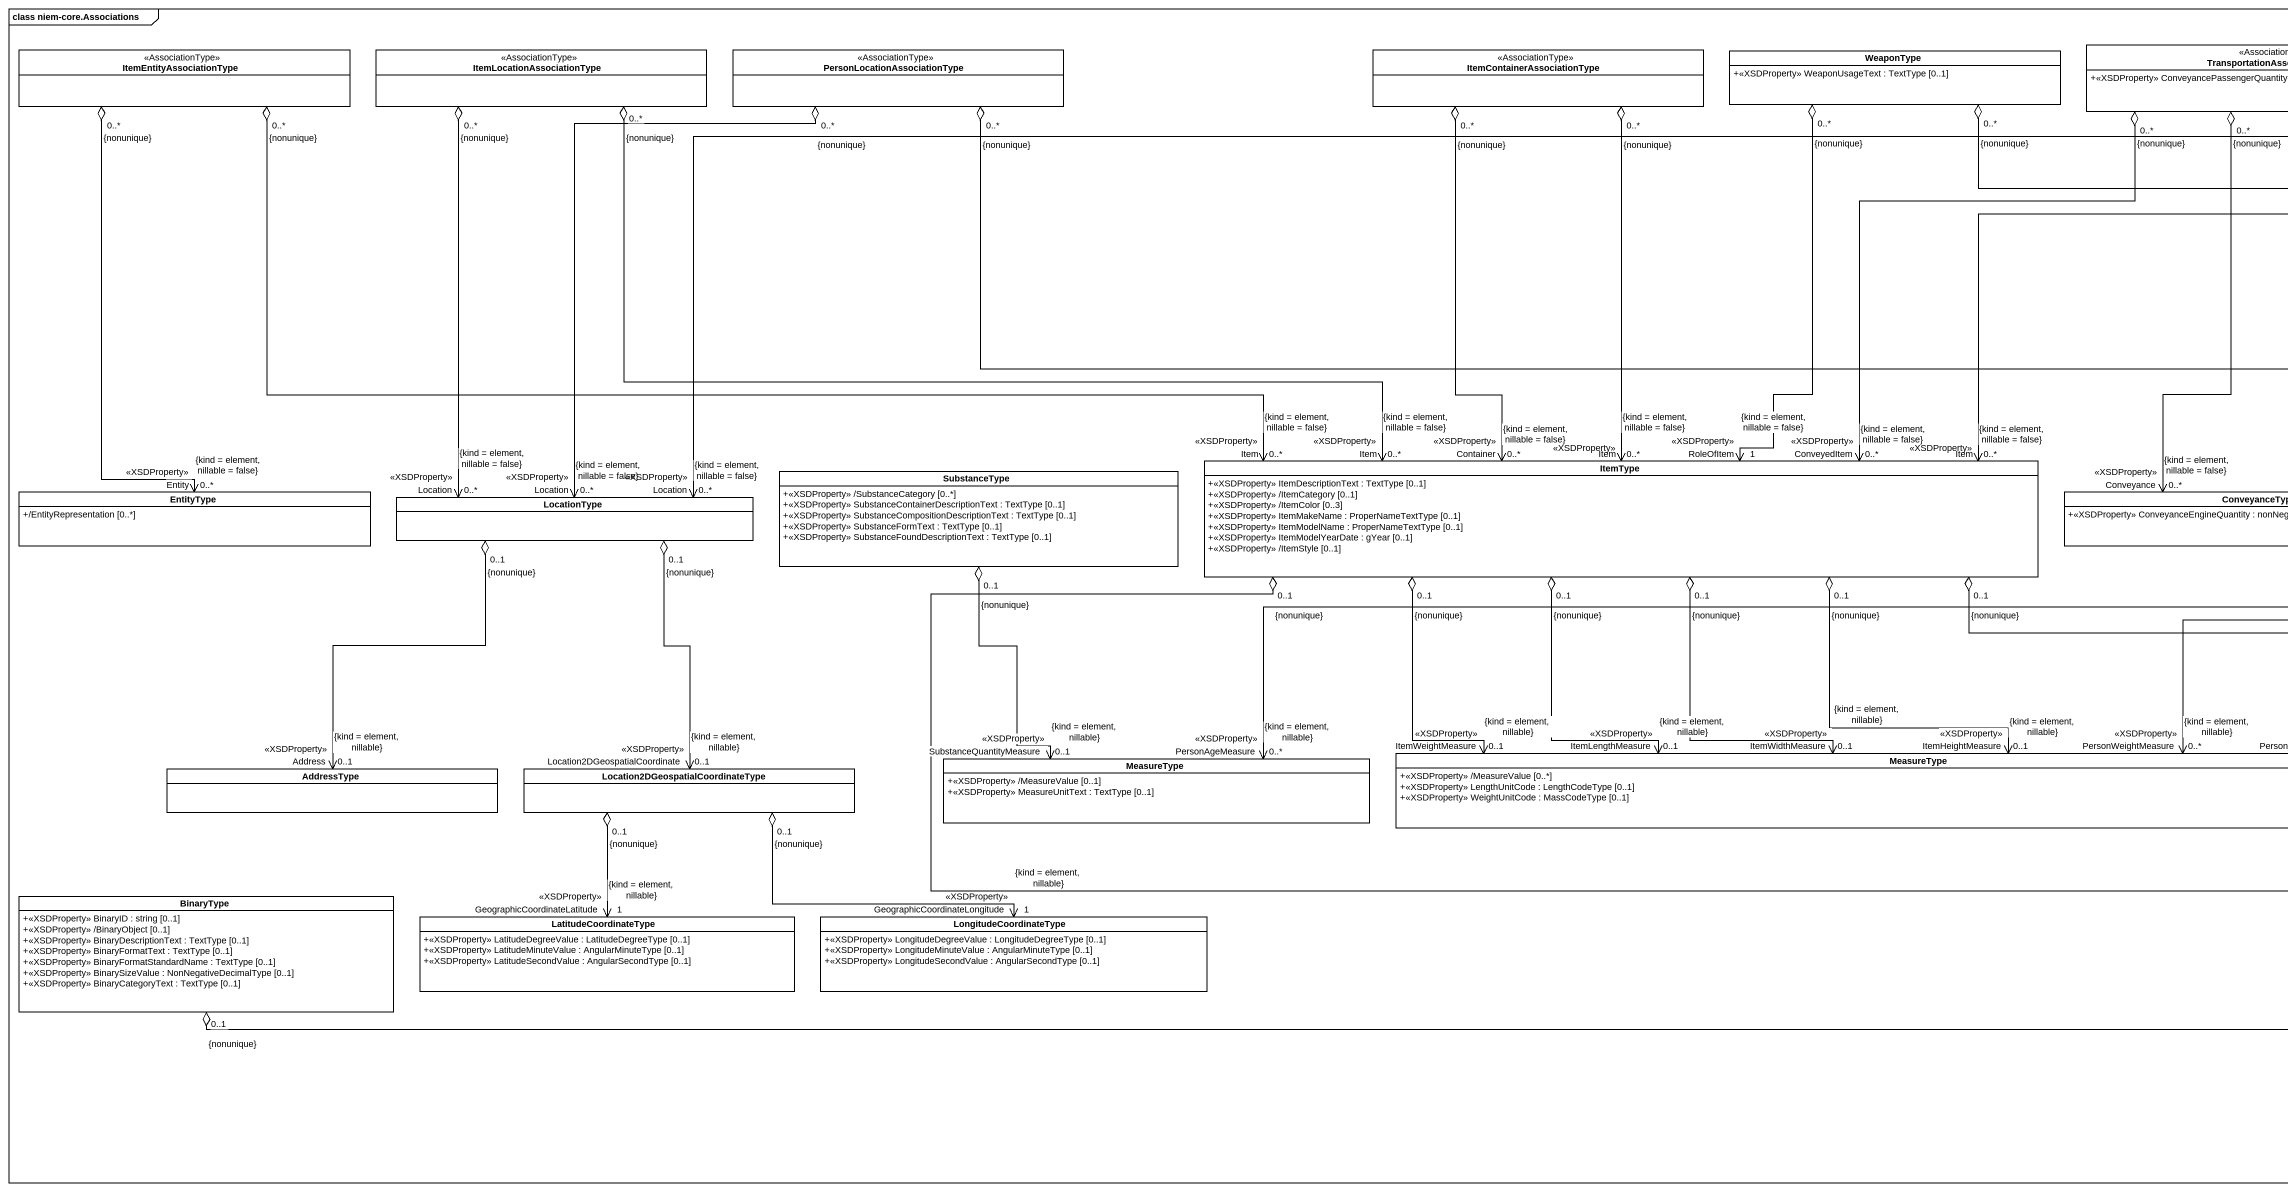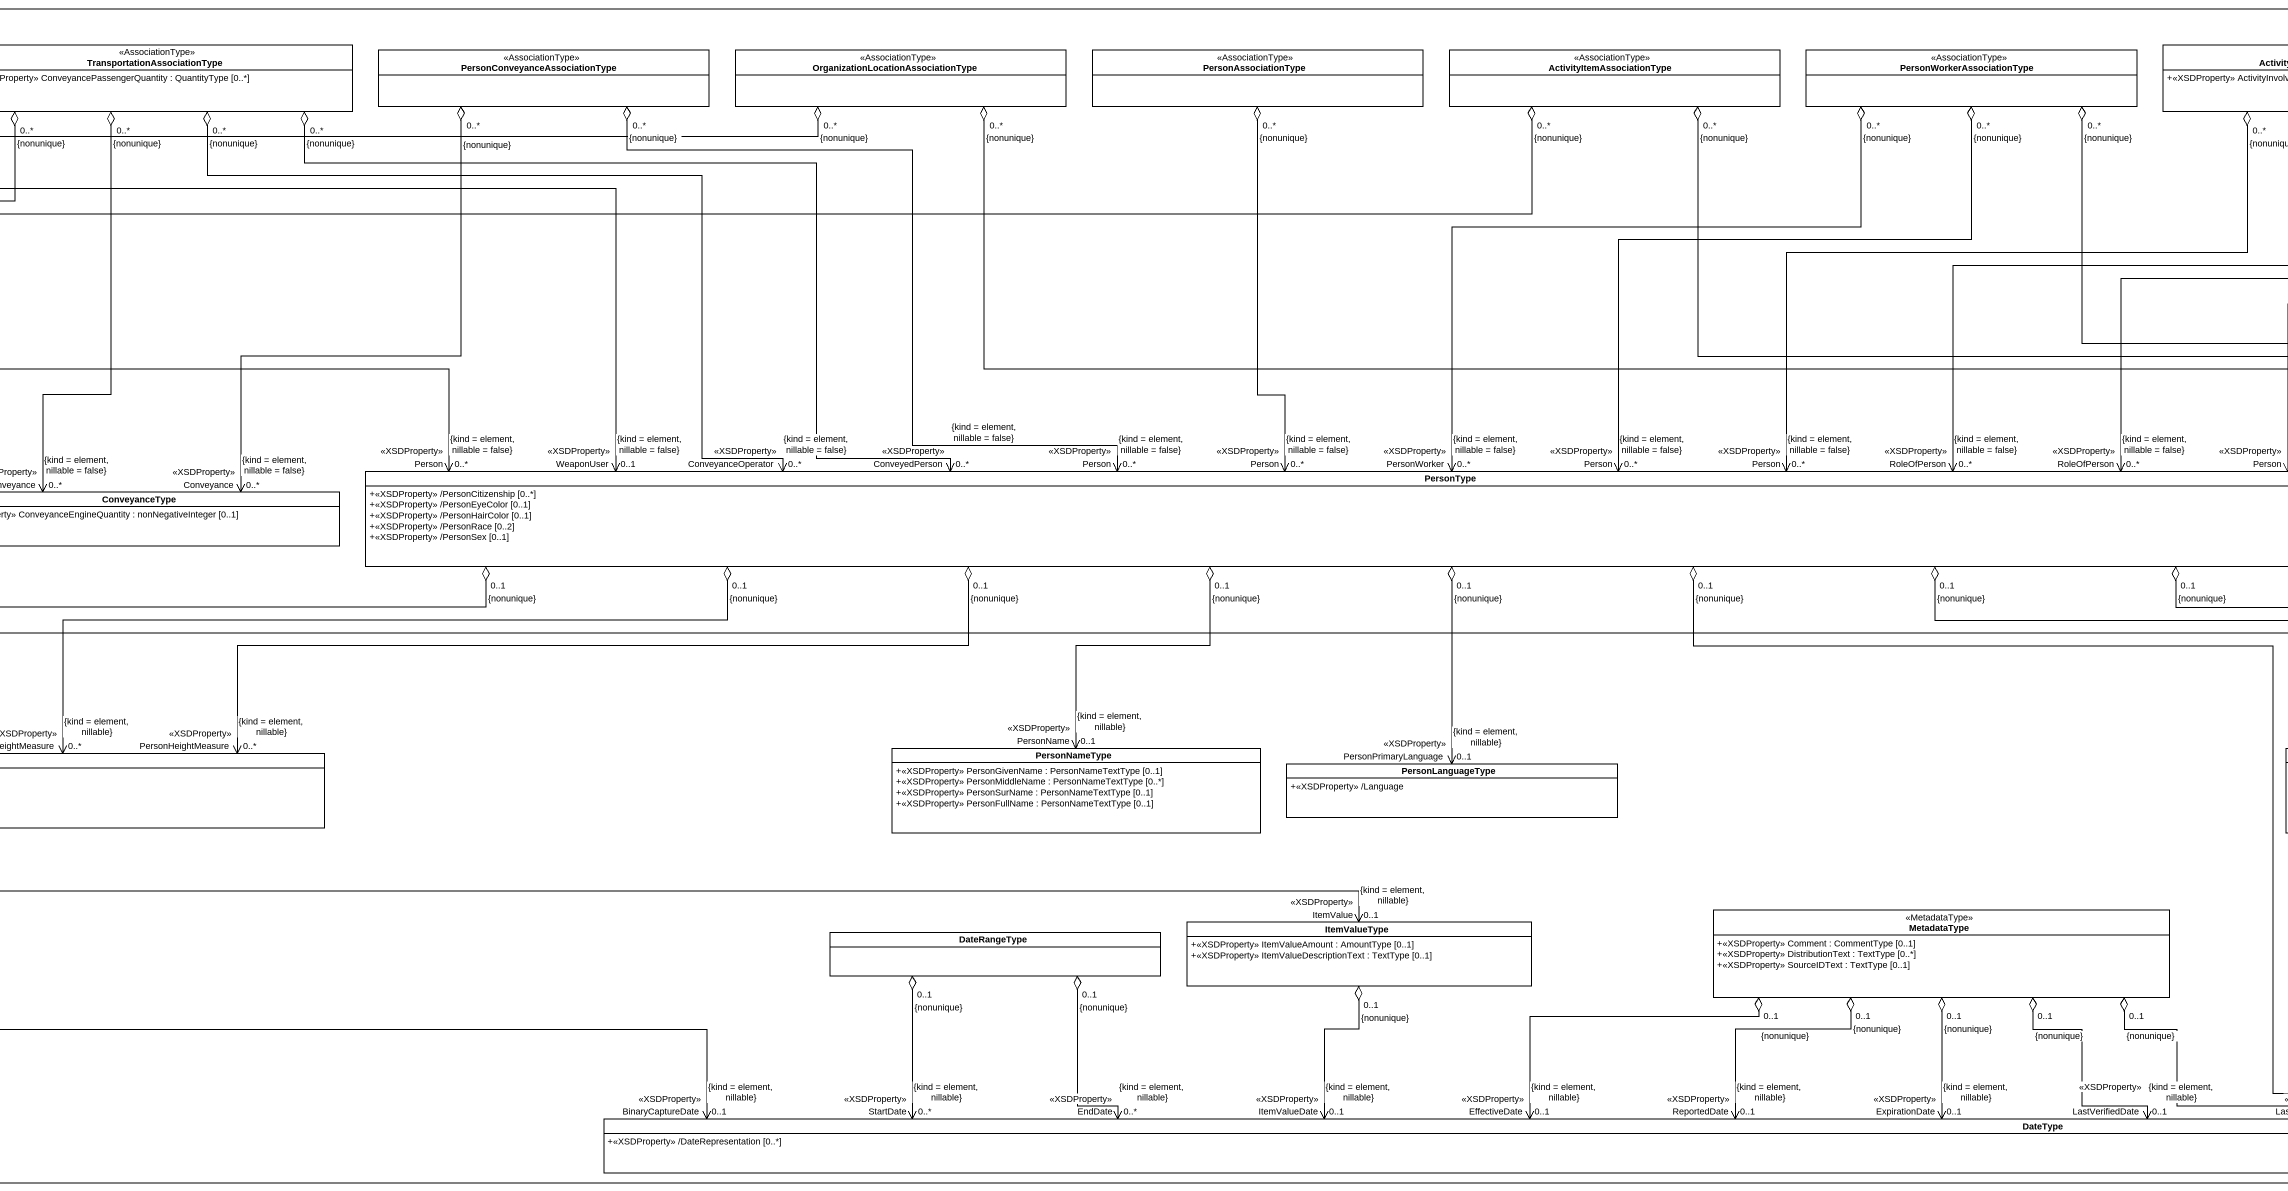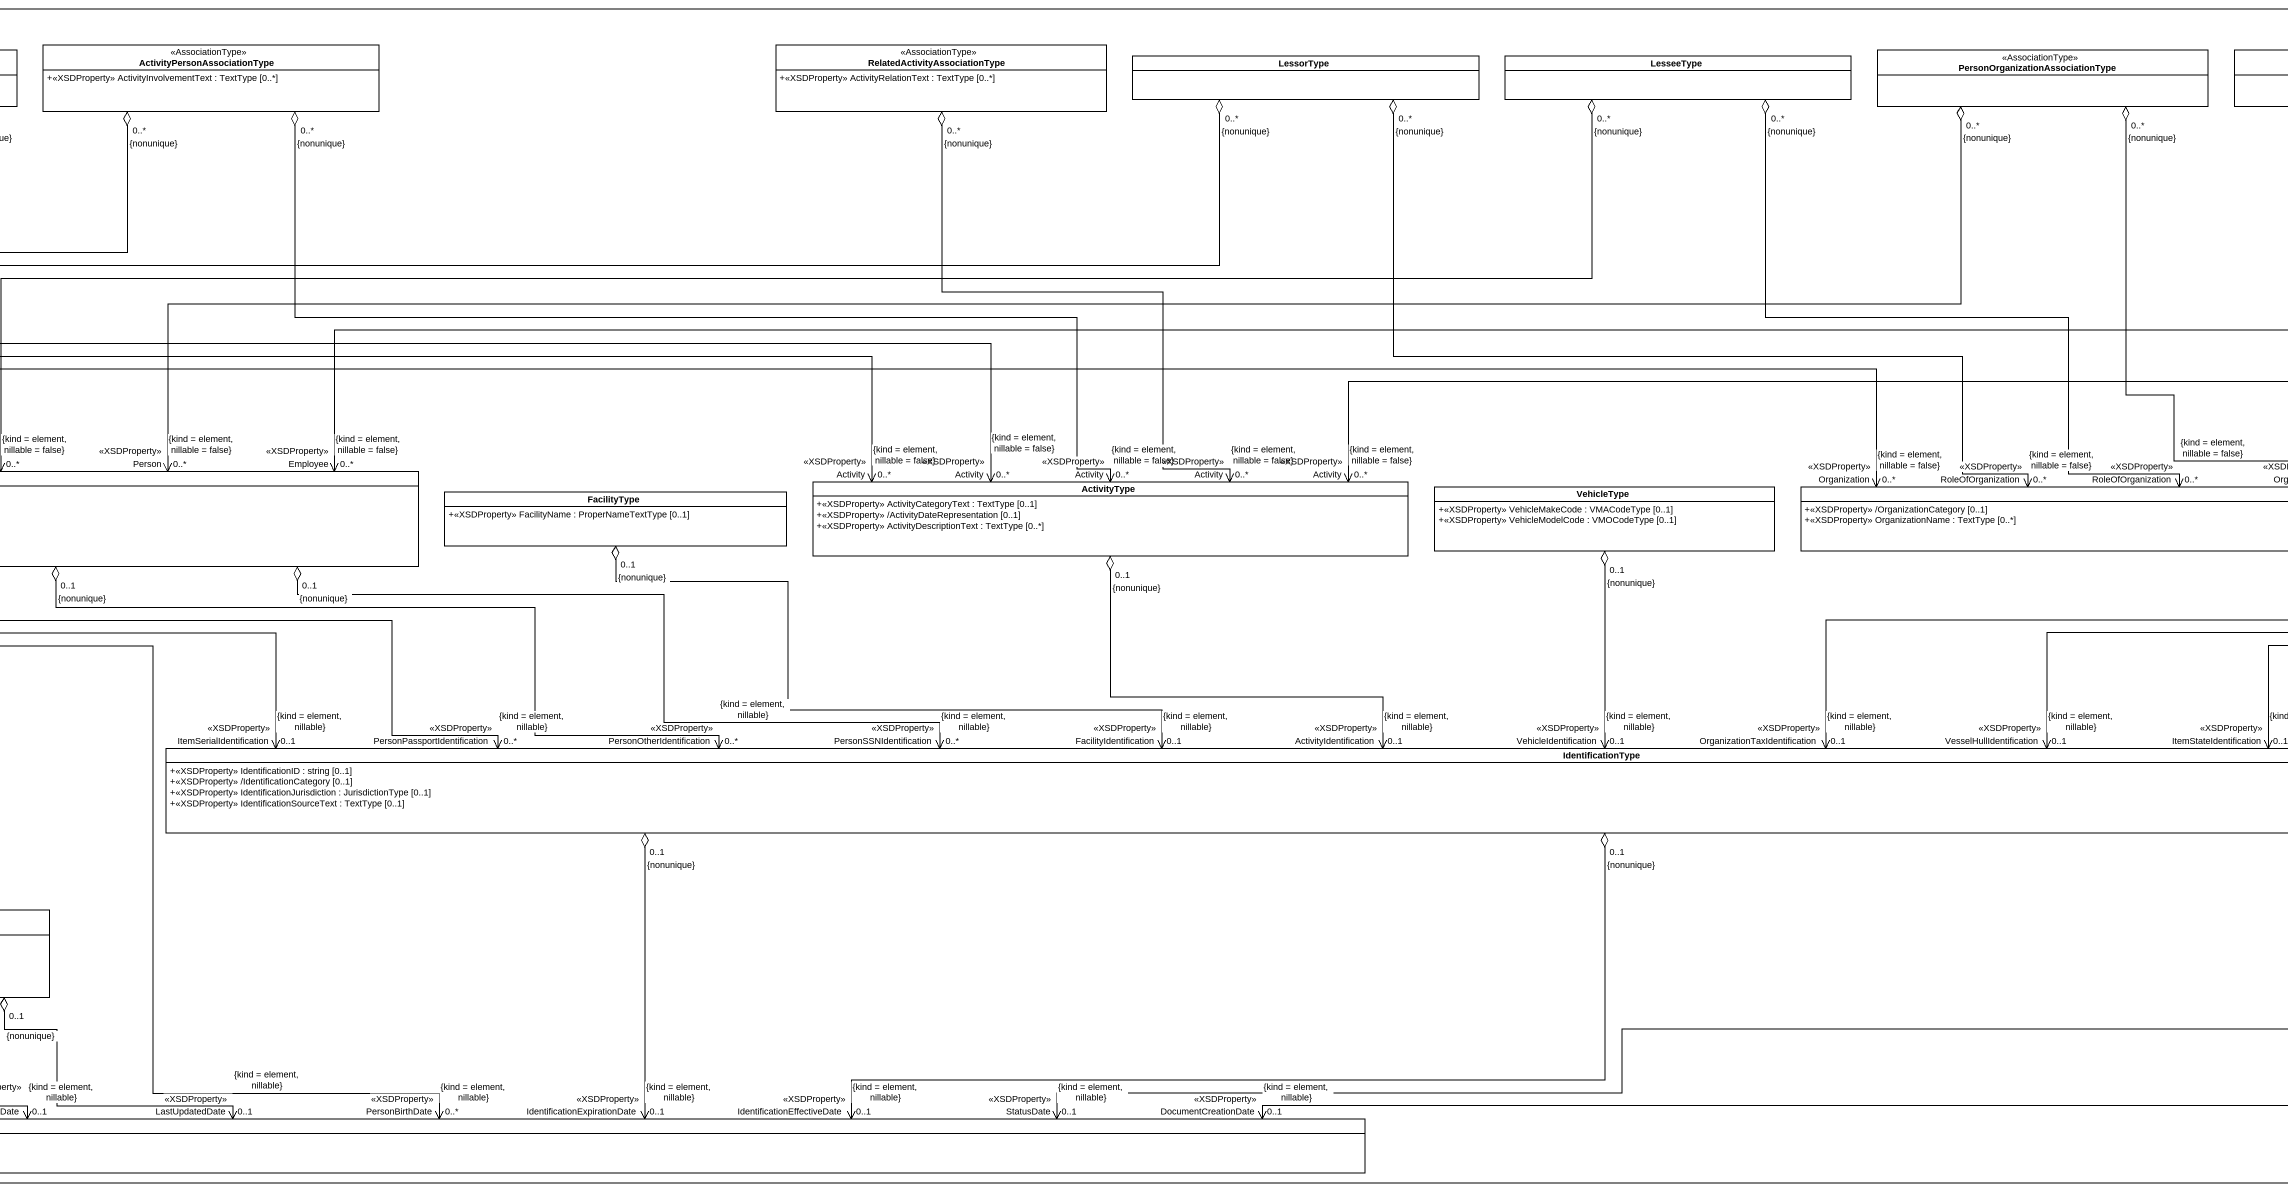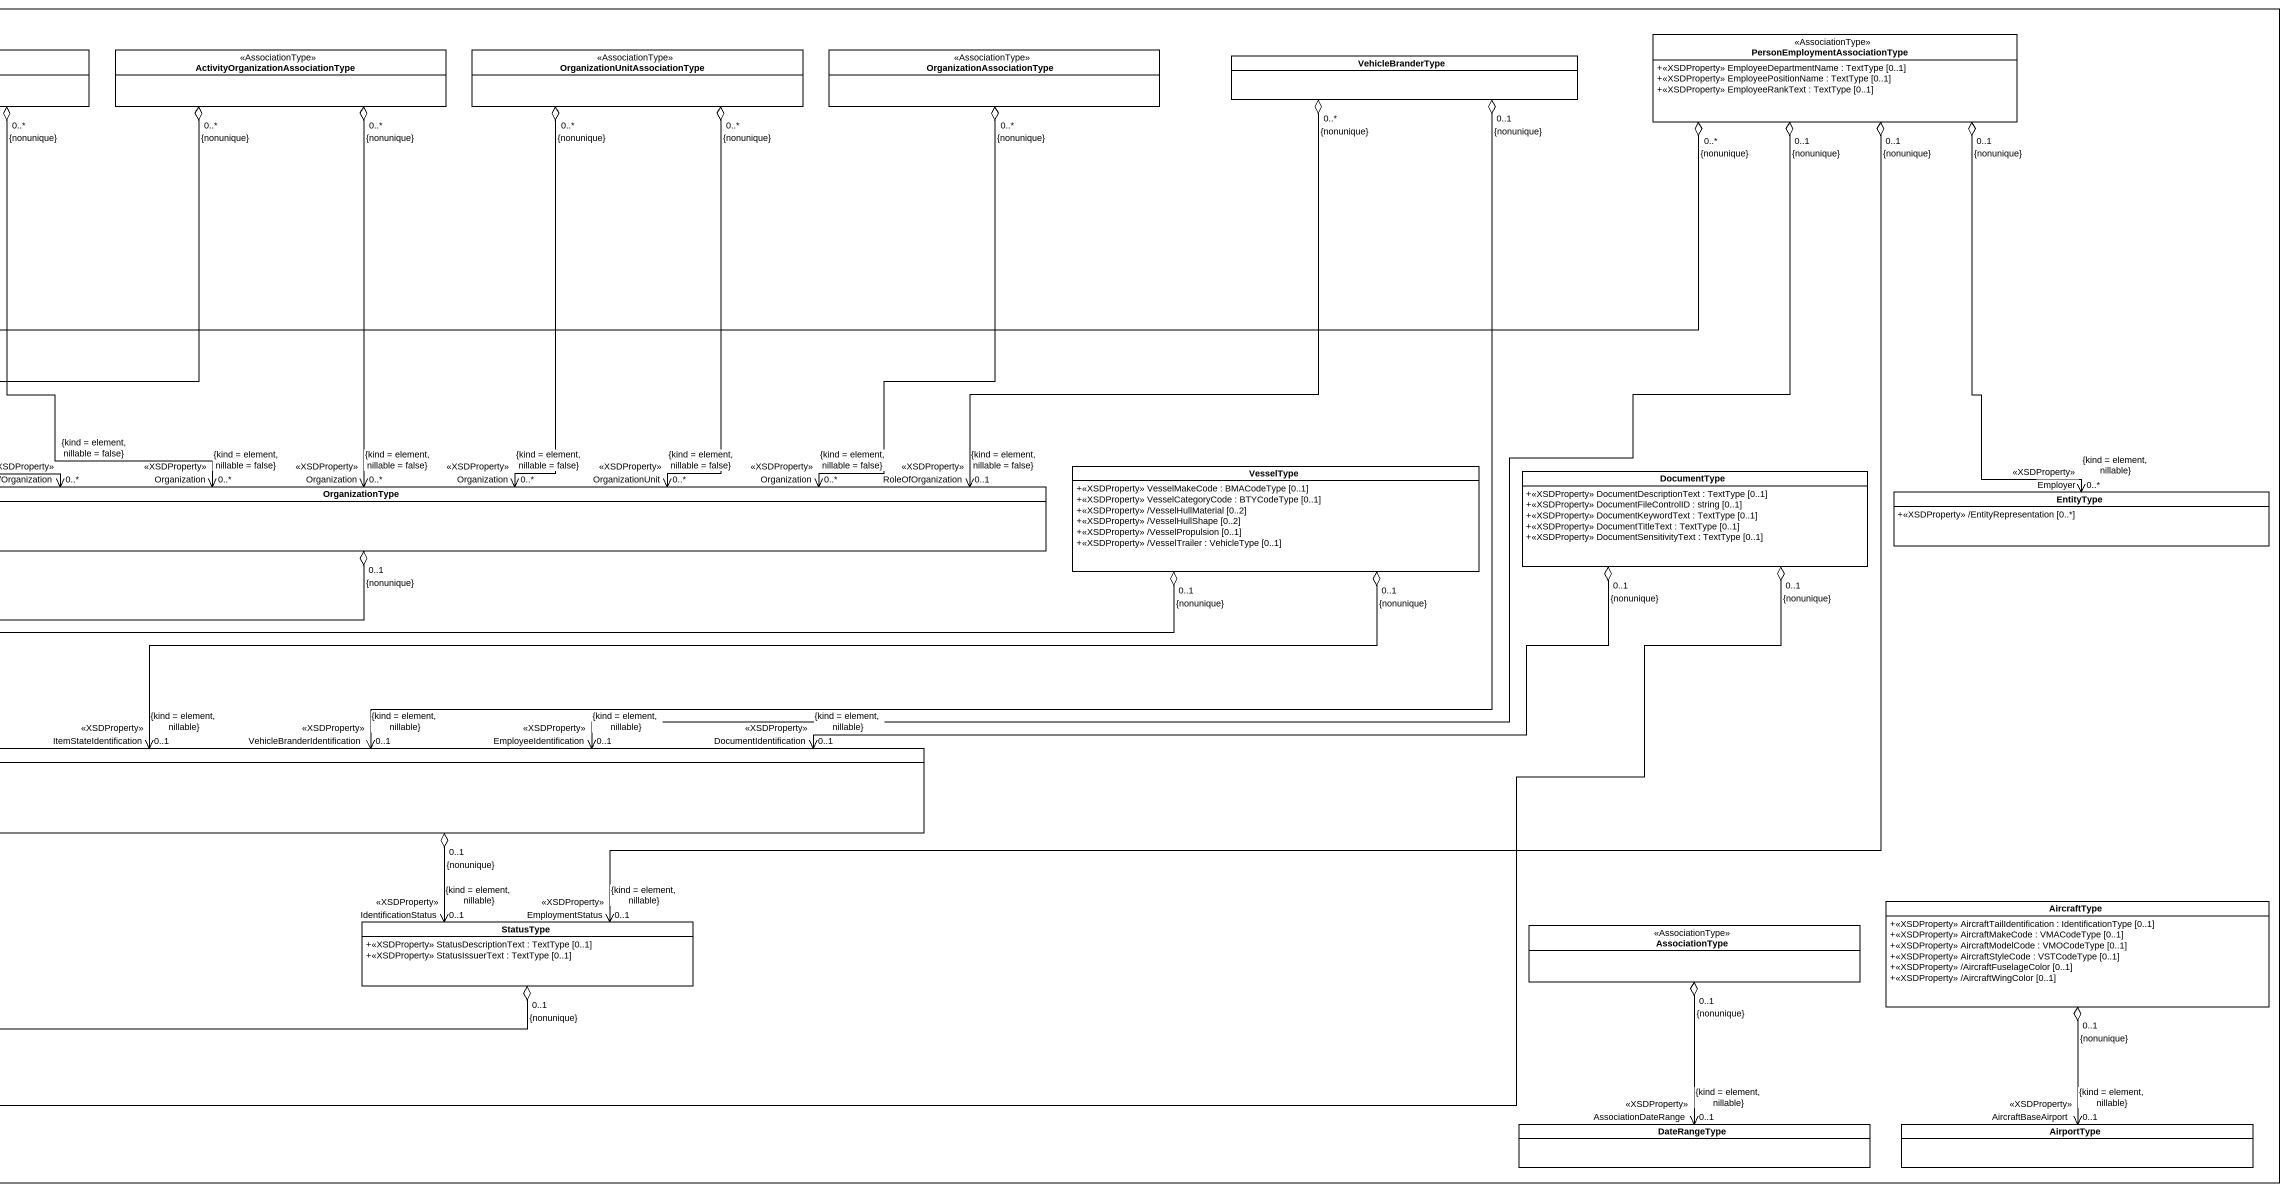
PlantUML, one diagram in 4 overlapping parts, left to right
@startuml
mainframe class niem-core.Associations
hide circle
hide empty members
skinparam classAttributeIconSize 0
class "PersonEmploymentAssociationType" as PersonEmploymentAssociationT <<AssociationType>> {
  +<<XSDProperty>> EmployeeDepartmentName : TextType [0..1]
  +<<XSDProperty>> EmployeePositionName : TextType [0..1]
  +<<XSDProperty>> EmployeeRankText : TextType [0..1]
}
class ItemEntityAssociationType <<AssociationType>>
class ItemLocationAssociationType <<AssociationType>>
class "PersonLocationAssociationType" as PersonLocationAssociationTyp <<AssociationType>>
class ItemContainerAssociationType <<AssociationType>>
class WeaponType {
  +<<XSDProperty>> WeaponUsageText : TextType [0..1]
}
class "TransportationAssociationType" as TransportationAssociationTyp <<AssociationType>> {
  +<<XSDProperty>> ConveyancePassengerQuantity : QuantityType [0..*]
}
class "PersonConveyanceAssociationType" as PersonConveyanceAssociationT <<AssociationType>>
class "OrganizationLocationAssociationType" as OrganizationLocationAssociat <<AssociationType>>
class PersonAssociationType <<AssociationType>>
class ActivityItemAssociationType <<AssociationType>>
class PersonWorkerAssociationType <<AssociationType>>
class "ActivityPersonAssociationType" as ActivityPersonAssociationTyp <<AssociationType>> {
  +<<XSDProperty>> ActivityInvolvementText : TextType [0..*]
}
class "RelatedActivityAssociationType" as RelatedActivityAssociationTy <<AssociationType>> {
  +<<XSDProperty>> ActivityRelationText : TextType [0..*]
}
class LessorType
class LesseeType
class "PersonOrganizationAssociationType" as PersonOrganizationAssociatio <<AssociationType>>
class "ActivityOrganizationAssociationType" as ActivityOrganizationAssociat <<AssociationType>>
class "OrganizationUnitAssociationType" as OrganizationUnitAssociationT <<AssociationType>>
class OrganizationAssociationType <<AssociationType>>
class VehicleBranderType
class ItemType {
  +<<XSDProperty>> ItemDescriptionText : TextType [0..1]
  +<<XSDProperty>> /ItemCategory [0..1]
  +<<XSDProperty>> /ItemColor [0..3]
  +<<XSDProperty>> ItemMakeName : ProperNameTextType [0..1]
  +<<XSDProperty>> ItemModelName : ProperNameTextType [0..1]
  +<<XSDProperty>> ItemModelYearDate : gYear [0..1]
  +<<XSDProperty>> /ItemStyle [0..1]
}
class VesselType {
  +<<XSDProperty>> VesselMakeCode : BMACodeType [0..1]
  +<<XSDProperty>> VesselCategoryCode : BTYCodeType [0..1]
  +<<XSDProperty>> /VesselHullMaterial [0..2]
  +<<XSDProperty>> /VesselHullShape [0..2]
  +<<XSDProperty>> /VesselPropulsion [0..1]
  +<<XSDProperty>> /VesselTrailer : VehicleType [0..1]
}
class EntityType {
  +/EntityRepresentation [0..*]
}
class LocationType
class SubstanceType {
  +<<XSDProperty>> /SubstanceCategory [0..*]
  +<<XSDProperty>> SubstanceContainerDescriptionText : TextType [0..1]
  +<<XSDProperty>> SubstanceCompositionDescriptionText : TextType [0..1]
  +<<XSDProperty>> SubstanceFormText : TextType [0..1]
  +<<XSDProperty>> SubstanceFoundDescriptionText : TextType [0..1]
}
class ConveyanceType {
  +<<XSDProperty>> ConveyanceEngineQuantity : nonNegativeInteger [0..1]
}
class PersonType {
  +<<XSDProperty>> /PersonCitizenship [0..*]
  +<<XSDProperty>> /PersonEyeColor [0..1]
  +<<XSDProperty>> /PersonHairColor [0..1]
  +<<XSDProperty>> /PersonRace [0..2]
  +<<XSDProperty>> /PersonSex [0..1]
}
class FacilityType {
  +<<XSDProperty>> FacilityName : ProperNameTextType [0..1]
}
class ActivityType {
  +<<XSDProperty>> ActivityCategoryText : TextType [0..1]
  +<<XSDProperty>> /ActivityDateRepresentation [0..1]
  +<<XSDProperty>> ActivityDescriptionText : TextType [0..*]
}
class VehicleType {
  +<<XSDProperty>> VehicleMakeCode : VMACodeType [0..1]
  +<<XSDProperty>> VehicleModelCode : VMOCodeType [0..1]
}
class OrganizationType {
  +<<XSDProperty>> /OrganizationCategory [0..1]
  +<<XSDProperty>> OrganizationName : TextType [0..*]
}
class DocumentType {
  +<<XSDProperty>> DocumentDescriptionText : TextType [0..1]
  +<<XSDProperty>> DocumentFileControlID : string [0..1]
  +<<XSDProperty>> DocumentKeywordText : TextType [0..1]
  +<<XSDProperty>> DocumentTitleText : TextType [0..1]
  +<<XSDProperty>> DocumentSensitivityText : TextType [0..1]
}
class "EntityType" as EntityType_2 {
  +<<XSDProperty>> /EntityRepresentation [0..*]
}
class AddressType
class "Location2DGeospatialCoordinateType" as Location2DGeospatialCoordina
class MeasureType {
  +<<XSDProperty>> /MeasureValue [0..1]
  +<<XSDProperty>> MeasureUnitText : TextType [0..1]
}
class "MeasureType" as MeasureType_2 {
  +<<XSDProperty>> /MeasureValue [0..*]
  +<<XSDProperty>> LengthUnitCode : LengthCodeType [0..1]
  +<<XSDProperty>> WeightUnitCode : MassCodeType [0..1]
}
class PersonNameType {
  +<<XSDProperty>> PersonGivenName : PersonNameTextType [0..1]
  +<<XSDProperty>> PersonMiddleName : PersonNameTextType [0..*]
  +<<XSDProperty>> PersonSurName : PersonNameTextType [0..1]
  +<<XSDProperty>> PersonFullName : PersonNameTextType [0..1]
}
class PersonLanguageType {
  +<<XSDProperty>> /Language
}
class IdentificationType {
  +<<XSDProperty>> IdentificationID : string [0..1]
  +<<XSDProperty>> /IdentificationCategory [0..1]
  +<<XSDProperty>> IdentificationJurisdiction : JurisdictionType [0..1]
  +<<XSDProperty>> IdentificationSourceText : TextType [0..1]
}
class BinaryType {
  +<<XSDProperty>> BinaryID : string [0..1]
  +<<XSDProperty>> /BinaryObject [0..1]
  +<<XSDProperty>> BinaryDescriptionText : TextType [0..1]
  +<<XSDProperty>> BinaryFormatText : TextType [0..1]
  +<<XSDProperty>> BinaryFormatStandardName : TextType [0..1]
  +<<XSDProperty>> BinarySizeValue : NonNegativeDecimalType [0..1]
  +<<XSDProperty>> BinaryCategoryText : TextType [0..1]
}
class LatitudeCoordinateType {
  +<<XSDProperty>> LatitudeDegreeValue : LatitudeDegreeType [0..1]
  +<<XSDProperty>> LatitudeMinuteValue : AngularMinuteType [0..1]
  +<<XSDProperty>> LatitudeSecondValue : AngularSecondType [0..1]
}
class LongitudeCoordinateType {
  +<<XSDProperty>> LongitudeDegreeValue : LongitudeDegreeType [0..1]
  +<<XSDProperty>> LongitudeMinuteValue : AngularMinuteType [0..1]
  +<<XSDProperty>> LongitudeSecondValue : AngularSecondType [0..1]
}
class DateRangeType
class ItemValueType {
  +<<XSDProperty>> ItemValueAmount : AmountType [0..1]
  +<<XSDProperty>> ItemValueDescriptionText : TextType [0..1]
}
class MetadataType <<MetadataType>> {
  +<<XSDProperty>> Comment : CommentType [0..1]
  +<<XSDProperty>> DistributionText : TextType [0..*]
  +<<XSDProperty>> SourceIDText : TextType [0..1]
}
class StatusType {
  +<<XSDProperty>> StatusDescriptionText : TextType [0..1]
  +<<XSDProperty>> StatusIssuerText : TextType [0..1]
}
class AssociationType <<AssociationType>>
class AircraftType {
  +<<XSDProperty>> AircraftTailIdentification : IdentificationType [0..1]
  +<<XSDProperty>> AircraftMakeCode : VMACodeType [0..1]
  +<<XSDProperty>> AircraftModelCode : VMOCodeType [0..1]
  +<<XSDProperty>> AircraftStyleCode : VSTCodeType [0..1]
  +<<XSDProperty>> /AircraftFuselageColor [0..1]
  +<<XSDProperty>> /AircraftWingColor [0..1]
}
class DateType {
  +<<XSDProperty>> /DateRepresentation [0..*]
}
class "DateRangeType" as DateRangeType_2
class AirportType
PersonEmploymentAssociationT "0..*\n{nonunique}" o-left-> "Employee\n<<XSDProperty>>\n0..*\n{kind = element, nillable = false}" PersonType
PersonEmploymentAssociationT "0..1\n{nonunique}" o--> "Employer\n<<XSDProperty>>\n0..*\n{kind = element, nillable}" EntityType_2
PersonEmploymentAssociationT "0..1\n{nonunique}" o-left-> "EmployeeIdentification\n<<XSDProperty>>\n0..1\n{kind = element, nillable}" IdentificationType
PersonEmploymentAssociationT "0..1\n{nonunique}" o--> "EmploymentStatus\n<<XSDProperty>>\n0..1\n{kind = element, nillable}" StatusType
ItemEntityAssociationType "0..*\n{nonunique}" o-right-> "Item\n<<XSDProperty>>\n0..*\n{kind = element, nillable = false}" ItemType
ItemEntityAssociationType "0..*\n{nonunique}" o--> "Entity\n<<XSDProperty>>\n0..*\n{kind = element, nillable = false}" EntityType
ItemLocationAssociationType "0..*\n{nonunique}" o-right-> "Item\n<<XSDProperty>>\n0..*\n{kind = element, nillable = false}" ItemType
ItemLocationAssociationType "0..*\n{nonunique}" o--> "Location\n<<XSDProperty>>\n0..*\n{kind = element, nillable = false}" LocationType
PersonLocationAssociationTyp "0..*\n{nonunique}" o--> "Location\n<<XSDProperty>>\n0..*\n{kind = element, nillable = false}" LocationType
PersonLocationAssociationTyp "0..*\n{nonunique}" o-right-> "Person\n<<XSDProperty>>\n0..*\n{kind = element, nillable = false}" PersonType
ItemContainerAssociationType "0..*\n{nonunique}" o--> "Container\n<<XSDProperty>>\n0..*\n{kind = element, nillable = false}" ItemType
ItemContainerAssociationType "0..*\n{nonunique}" o--> "Item\n<<XSDProperty>>\n0..*\n{kind = element, nillable = false}" ItemType
WeaponType "0..*\n{nonunique}" o--> "RoleOfItem\n<<XSDProperty>>\n1\n{kind = element, nillable = false}" ItemType
WeaponType "0..*\n{nonunique}" o-right-> "WeaponUser\n<<XSDProperty>>\n0..1\n{kind = element, nillable = false}" PersonType
TransportationAssociationTyp "0..*\n{nonunique}" o--> "ConveyedItem\n<<XSDProperty>>\n0..*\n{kind = element, nillable = false}" ItemType
TransportationAssociationTyp "0..*\n{nonunique}" o--> "Conveyance\n<<XSDProperty>>\n0..*\n{kind = element, nillable = false}" ConveyanceType
TransportationAssociationTyp "0..*\n{nonunique}" o-right-> "ConveyanceOperator\n<<XSDProperty>>\n0..*\n{kind = element, nillable = false}" PersonType
TransportationAssociationTyp "0..*\n{nonunique}" o-right-> "ConveyedPerson\n<<XSDProperty>>\n0..*\n{kind = element, nillable = false}" PersonType
PersonConveyanceAssociationT "0..*\n{nonunique}" o--> "Conveyance\n<<XSDProperty>>\n0..*\n{kind = element, nillable = false}" ConveyanceType
PersonConveyanceAssociationT "0..*\n{nonunique}" o-right-> "Person\n<<XSDProperty>>\n0..*\n{kind = element, nillable = false}" PersonType
OrganizationLocationAssociat "0..*\n{nonunique}" o-left-> "Location\n<<XSDProperty>>\n0..*\n{kind = element, nillable = false}" LocationType
OrganizationLocationAssociat "0..*\n{nonunique}" o-right-> "Organization\n<<XSDProperty>>\n0..*\n{kind = element, nillable = false}" OrganizationType
PersonAssociationType "0..*\n{nonunique}" o--> "Person\n<<XSDProperty>>\n0..*\n{kind = element, nillable = false}" PersonType
ActivityItemAssociationType "0..*\n{nonunique}" o-left-> "Item\n<<XSDProperty>>\n0..*\n{kind = element, nillable = false}" ItemType
ActivityItemAssociationType "0..*\n{nonunique}" o-right-> "Activity\n<<XSDProperty>>\n0..*\n{kind = element, nillable = false}" ActivityType
PersonWorkerAssociationType "0..*\n{nonunique}" o--> "PersonWorker\n<<XSDProperty>>\n0..*\n{kind = element, nillable = false}" PersonType
PersonWorkerAssociationType "0..*\n{nonunique}" o--> "Person\n<<XSDProperty>>\n0..*\n{kind = element, nillable = false}" PersonType
PersonWorkerAssociationType "0..*\n{nonunique}" o-right-> "Activity\n<<XSDProperty>>\n0..*\n{kind = element, nillable = false}" ActivityType
ActivityPersonAssociationTyp "0..*\n{nonunique}" o-left-> "Person\n<<XSDProperty>>\n0..*\n{kind = element, nillable = false}" PersonType
ActivityPersonAssociationTyp "0..*\n{nonunique}" o-right-> "Activity\n<<XSDProperty>>\n0..*\n{kind = element, nillable = false}" ActivityType
RelatedActivityAssociationTy "0..*\n{nonunique}" o--> "Activity\n<<XSDProperty>>\n0..*\n{kind = element, nillable = false}" ActivityType
LessorType "0..*\n{nonunique}" o-left-> "RoleOfPerson\n<<XSDProperty>>\n0..*\n{kind = element, nillable = false}" PersonType
LessorType "0..*\n{nonunique}" o-right-> "RoleOfOrganization\n<<XSDProperty>>\n0..*\n{kind = element, nillable = false}" OrganizationType
LesseeType "0..*\n{nonunique}" o-left-> "RoleOfPerson\n<<XSDProperty>>\n0..*\n{kind = element, nillable = false}" PersonType
LesseeType "0..*\n{nonunique}" o-right-> "RoleOfOrganization\n<<XSDProperty>>\n0..*\n{kind = element, nillable = false}" OrganizationType
PersonOrganizationAssociatio "0..*\n{nonunique}" o-left-> "Person\n<<XSDProperty>>\n0..*\n{kind = element, nillable = false}" PersonType
PersonOrganizationAssociatio "0..*\n{nonunique}" o--> "Organization\n<<XSDProperty>>\n0..*\n{kind = element, nillable = false}" OrganizationType
ActivityOrganizationAssociat "0..*\n{nonunique}" o-left-> "Activity\n<<XSDProperty>>\n0..*\n{kind = element, nillable = false}" ActivityType
ActivityOrganizationAssociat "0..*\n{nonunique}" o--> "Organization\n<<XSDProperty>>\n0..*\n{kind = element, nillable = false}" OrganizationType
OrganizationUnitAssociationT "0..*\n{nonunique}" o--> "Organization\n<<XSDProperty>>\n0..*\n{kind = element, nillable = false}" OrganizationType
OrganizationUnitAssociationT "0..*\n{nonunique}" o--> "OrganizationUnit\n<<XSDProperty>>\n0..*\n{kind = element, nillable = false}" OrganizationType
OrganizationAssociationType "0..*\n{nonunique}" o--> "Organization\n<<XSDProperty>>\n0..*\n{kind = element, nillable = false}" OrganizationType
VehicleBranderType "0..*\n{nonunique}" o-left-> "RoleOfOrganization\n<<XSDProperty>>\n0..1\n{kind = element, nillable = false}" OrganizationType
VehicleBranderType "0..1\n{nonunique}" o-left-> "VehicleBranderIdentification\n<<XSDProperty>>\n0..1\n{kind = element, nillable}" IdentificationType
ItemType "0..1\n{nonunique}" o--> "ItemWeightMeasure\n<<XSDProperty>>\n0..1\n{kind = element, nillable}" MeasureType_2
ItemType "0..1\n{nonunique}" o--> "ItemLengthMeasure\n<<XSDProperty>>\n0..1\n{kind = element, nillable}" MeasureType_2
ItemType "0..1\n{nonunique}" o--> "ItemWidthMeasure\n<<XSDProperty>>\n0..1\n{kind = element, nillable}" MeasureType_2
ItemType "0..1\n{nonunique}" o--> "ItemHeightMeasure\n<<XSDProperty>>\n0..1\n{kind = element, nillable}" MeasureType_2
ItemType "0..1\n{nonunique}" o-right-> "ItemSerialIdentification\n<<XSDProperty>>\n0..1\n{kind = element, nillable}" IdentificationType
ItemType "0..1\n{nonunique}" o-right-> "ItemValue\n<<XSDProperty>>\n0..1\n{kind = element, nillable}" ItemValueType
VesselType "0..1\n{nonunique}" o-left-> "VesselHullIdentification\n<<XSDProperty>>\n0..1\n{kind = element, nillable}" IdentificationType
VesselType "0..1\n{nonunique}" o-left-> "ItemStateIdentification\n<<XSDProperty>>\n0..1\n{kind = element, nillable}" IdentificationType
LocationType "0..1\n{nonunique}" o--> "Address\n<<XSDProperty>>\n0..1\n{kind = element, nillable}" AddressType
LocationType "0..1\n{nonunique}" o--> "Location2DGeospatialCoordinate\n<<XSDProperty>>\n0..1\n{kind = element, nillable}" Location2DGeospatialCoordina
SubstanceType "0..1\n{nonunique}" o--> "SubstanceQuantityMeasure\n<<XSDProperty>>\n0..1\n{kind = element, nillable}" MeasureType
PersonType "0..1\n{nonunique}" o-left-> "PersonAgeMeasure\n<<XSDProperty>>\n0..*\n{kind = element, nillable}" MeasureType
PersonType "0..1\n{nonunique}" o-left-> "PersonWeightMeasure\n<<XSDProperty>>\n0..*\n{kind = element, nillable}" MeasureType_2
PersonType "0..1\n{nonunique}" o-left-> "PersonHeightMeasure\n<<XSDProperty>>\n0..*\n{kind = element, nillable}" MeasureType_2
PersonType "0..1\n{nonunique}" o--> "PersonName\n<<XSDProperty>>\n0..1\n{kind = element, nillable}" PersonNameType
PersonType "0..1\n{nonunique}" o--> "PersonPrimaryLanguage\n<<XSDProperty>>\n0..1\n{kind = element, nillable}" PersonLanguageType
PersonType "0..1\n{nonunique}" o-right-> "PersonPassportIdentification\n<<XSDProperty>>\n0..*\n{kind = element, nillable}" IdentificationType
PersonType "0..1\n{nonunique}" o-right-> "PersonOtherIdentification\n<<XSDProperty>>\n0..*\n{kind = element, nillable}" IdentificationType
PersonType "0..1\n{nonunique}" o-right-> "PersonSSNIdentification\n<<XSDProperty>>\n0..*\n{kind = element, nillable}" IdentificationType
PersonType "0..1\n{nonunique}" o--> "PersonBirthDate\n<<XSDProperty>>\n0..*\n{kind = element, nillable}" DateType
FacilityType "0..1\n{nonunique}" o-right-> "FacilityIdentification\n<<XSDProperty>>\n0..1\n{kind = element, nillable}" IdentificationType
ActivityType "0..1\n{nonunique}" o-right-> "ActivityIdentification\n<<XSDProperty>>\n0..1\n{kind = element, nillable}" IdentificationType
VehicleType "0..1\n{nonunique}" o--> "VehicleIdentification\n<<XSDProperty>>\n0..1\n{kind = element, nillable}" IdentificationType
OrganizationType "0..1\n{nonunique}" o-left-> "OrganizationTaxIdentification\n<<XSDProperty>>\n0..1\n{kind = element, nillable}" IdentificationType
DocumentType "0..1\n{nonunique}" o-left-> "DocumentIdentification\n<<XSDProperty>>\n0..1\n{kind = element, nillable}" IdentificationType
DocumentType "0..1\n{nonunique}" o-left-> "DocumentCreationDate\n<<XSDProperty>>\n0..1\n{kind = element, nillable}" DateType
Location2DGeospatialCoordina "0..1\n{nonunique}" o--> "GeographicCoordinateLatitude\n<<XSDProperty>>\n1\n{kind = element, nillable}" LatitudeCoordinateType
Location2DGeospatialCoordina "0..1\n{nonunique}" o-right-> "GeographicCoordinateLongitude\n<<XSDProperty>>\n1\n{kind = element, nillable}" LongitudeCoordinateType
IdentificationType "0..1\n{nonunique}" o-right-> "IdentificationStatus\n<<XSDProperty>>\n0..1\n{kind = element, nillable}" StatusType
IdentificationType "0..1\n{nonunique}" o-left-> "IdentificationEffectiveDate\n<<XSDProperty>>\n0..1\n{kind = element, nillable}" DateType
IdentificationType "0..1\n{nonunique}" o-left-> "IdentificationExpirationDate\n<<XSDProperty>>\n0..1\n{kind = element, nillable}" DateType
BinaryType "0..1\n{nonunique}" o-right-> "BinaryCaptureDate\n<<XSDProperty>>\n0..1\n{kind = element, nillable}" DateType
DateRangeType "0..1\n{nonunique}" o-right-> "StartDate\n<<XSDProperty>>\n0..*\n{kind = element, nillable}" DateType
DateRangeType "0..1\n{nonunique}" o-right-> "EndDate\n<<XSDProperty>>\n0..*\n{kind = element, nillable}" DateType
ItemValueType "0..1\n{nonunique}" o-right-> "ItemValueDate\n<<XSDProperty>>\n0..1\n{kind = element, nillable}" DateType
MetadataType "0..1\n{nonunique}" o--> "EffectiveDate\n<<XSDProperty>>\n0..1\n{kind = element, nillable}" DateType
MetadataType "0..1\n{nonunique}" o--> "ReportedDate\n<<XSDProperty>>\n0..1\n{kind = element, nillable}" DateType
MetadataType "0..1\n{nonunique}" o--> "ExpirationDate\n<<XSDProperty>>\n0..1\n{kind = element, nillable}" DateType
MetadataType "0..1\n{nonunique}" o--> "LastVerifiedDate\n<<XSDProperty>>\n0..1\n{kind = element, nillable}" DateType
MetadataType "0..1\n{nonunique}" o--> "LastUpdatedDate\n<<XSDProperty>>\n0..1\n{kind = element, nillable}" DateType
StatusType "0..1\n{nonunique}" o-left-> "StatusDate\n<<XSDProperty>>\n0..1\n{kind = element, nillable}" DateType
AssociationType "0..1\n{nonunique}" o--> "AssociationDateRange\n<<XSDProperty>>\n0..1\n{kind = element, nillable}" DateRangeType_2
AircraftType "0..1\n{nonunique}" o--> "AircraftBaseAirport\n<<XSDProperty>>\n0..1\n{kind = element, nillable}" AirportType
@enduml
